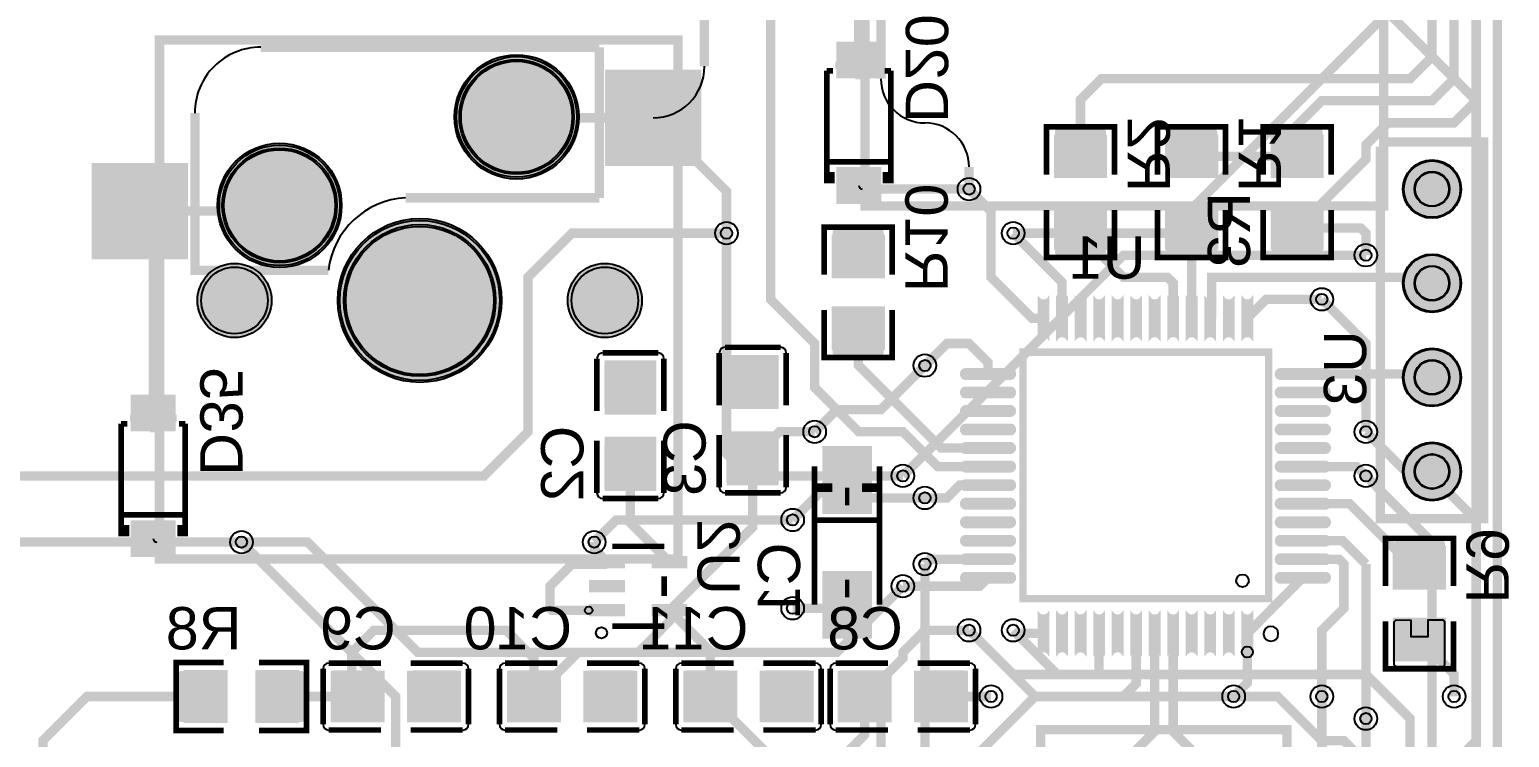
# Model space of a CAD drawing. Extents: x 535 to 3635, y 535 to 4340.
# Drawn here: x 2025 to 3598, y 1972 to 2724 of the extents above; entities that cross this region are included whole.
import ezdxf

# ---------------------------------------------------------------- set-up
doc = ezdxf.new("R2010")
doc.units = 9
for name, color, linetype, true_color in [('BoardOutLine', 7, 'Continuous', 0xff00ff), ('BottomLayer', 7, 'Continuous', 0x0000ff), ('BottomPasteMaskLayer', 7, 'Continuous', 0x800000), ('BottomSilkLayer', 7, 'Continuous', 0x66cc33), ('BottomSolderMaskLayer', 7, 'Continuous', 0xaa00ff), ('Document', 7, 'Continuous', 0xffffff), ('Hole', 7, 'Continuous', 0x222222), ('Multi-Layer', 7, 'Continuous', 0xc0c0c0), ('TopLayer', 7, 'Continuous', 0xff0000), ('TopSolderMaskLayer', 7, 'Continuous', 0x800080)]:
    doc.layers.add(name, color=color, linetype=linetype, true_color=true_color)
doc.styles.get("Standard").update_dxf_attribs({"font": 'arial.ttf'})

msp = doc.modelspace()

# ---------------------------------------------------------------- hatches: boundary and pattern name
at = {"layer": 'BottomLayer'}
for points in [[(2929, 2673), (2929, 2710.4), (2883.7, 2710.4), (2883.7, 2673)], [(2736.8, 2581.2), (2638.4, 2581.2), (2638.4, 2679.6), (2736.8, 2679.6)], [(3114.9, 2567.1), (3169.1, 2567.1), (3169.1, 2611.7), (3114.9, 2611.7)], [(3233, 2567.1), (3287.2, 2567.1), (3287.2, 2611.7), (3233, 2611.7)], [(3399.4, 2567.1), (3345.2, 2567.1), (3345.2, 2611.7), (3399.4, 2611.7)], [(2191.4, 2482.1), (2093, 2482.1), (2093, 2580.5), (2191.4, 2580.5)], [(2929, 2539.7), (2929, 2577.1), (2883.7, 2577.1), (2883.7, 2539.7)], [(3114.9, 2535.6), (3169.1, 2535.6), (3169.1, 2491.1), (3114.9, 2491.1)], [(3233, 2535.6), (3287.2, 2535.6), (3287.2, 2491.1), (3233, 2491.1)], [(3399.4, 2535.6), (3345.2, 2535.6), (3345.2, 2491.1), (3399.4, 2491.1)], [(2878.6, 2460.8), (2932.9, 2460.8), (2932.9, 2505.4), (2878.6, 2505.4)], [(3108.1, 2441.6, -0.785398), (3097.4, 2441.6), (3097.4, 2393.2, -0.785398), (3108.1, 2393.2)], [(3127.7, 2441.6, -0.785398), (3117.1, 2441.6), (3117.1, 2393.2, -0.785398), (3127.7, 2393.2)], [(3147.4, 2441.6, -0.785398), (3136.8, 2441.6), (3136.8, 2393.2, -0.785398), (3147.4, 2393.2)], [(3167.1, 2441.6, -0.785398), (3156.5, 2441.6), (3156.5, 2393.2, -0.785398), (3167.1, 2393.2)], [(3186.8, 2441.6, -0.785398), (3176.2, 2441.6), (3176.2, 2393.2, -0.785398), (3186.8, 2393.2)], [(3206.5, 2441.6, -0.785398), (3195.9, 2441.6), (3195.9, 2393.2, -0.785398), (3206.5, 2393.2)], [(3226.2, 2441.6, -0.785398), (3215.5, 2441.6), (3215.5, 2393.2, -0.785398), (3226.2, 2393.2)], [(3245.9, 2441.6, -0.785398), (3235.2, 2441.6), (3235.2, 2393.2, -0.785398), (3245.9, 2393.2)], [(3265.5, 2441.6, -0.785398), (3254.9, 2441.6), (3254.9, 2393.2, -0.785398), (3265.5, 2393.2)], [(3285.2, 2441.6, -0.785398), (3274.6, 2441.6), (3274.6, 2393.2, -0.785398), (3285.2, 2393.2)], [(3304.9, 2441.6, -0.785398), (3294.3, 2441.6), (3294.3, 2393.2, -0.785398), (3304.9, 2393.2)], [(3324.6, 2441.6, -0.785398), (3314, 2441.6), (3314, 2393.2, -0.785398), (3324.6, 2393.2)], [(2878.6, 2429.3), (2932.9, 2429.3), (2932.9, 2384.7), (2878.6, 2384.7)], [(2820.1, 2322), (2767, 2322), (2767, 2377.6), (2820.1, 2377.6)], [(2690.2, 2316.1), (2637, 2316.1), (2637, 2371.6), (2690.2, 2371.6)], [(3019.5, 2353, -0.785398), (3019.5, 2363.6), (3067.9, 2363.6, -0.785398), (3067.9, 2353)], [(3354.1, 2353, -0.785398), (3354.1, 2363.6), (3402.5, 2363.6, -0.785398), (3402.5, 2353)], [(3019.5, 2333.3, -0.785398), (3019.5, 2343.9), (3067.9, 2343.9, -0.785398), (3067.9, 2333.3)], [(3354.1, 2333.3, -0.785398), (3354.1, 2343.9), (3402.5, 2343.9, -0.785398), (3402.5, 2333.3)], [(2178.9, 2298), (2178.9, 2335.4), (2133.7, 2335.4), (2133.7, 2298)], [(3019.5, 2313.6, -0.785398), (3019.5, 2324.3), (3067.9, 2324.3, -0.785398), (3067.9, 2313.6)], [(3354.1, 2313.6, -0.785398), (3354.1, 2324.3), (3402.5, 2324.3, -0.785398), (3402.5, 2313.6)], [(3019.5, 2293.9, -0.785398), (3019.5, 2304.6), (3067.9, 2304.6, -0.785398), (3067.9, 2293.9)], [(3354.1, 2293.9, -0.785398), (3354.1, 2304.6), (3402.5, 2304.6, -0.785398), (3402.5, 2293.9)], [(2690.2, 2290.5), (2637, 2290.5), (2637, 2235), (2690.2, 2235)], [(2820.1, 2296.5), (2767, 2296.5), (2767, 2240.9), (2820.1, 2240.9)], [(3019.5, 2274.3, -0.785398), (3019.5, 2284.9), (3067.9, 2284.9, -0.785398), (3067.9, 2274.3)], [(3354.1, 2274.3, -0.785398), (3354.1, 2284.9), (3402.5, 2284.9, -0.785398), (3402.5, 2274.3)], [(2868.4, 2211.1), (2919.5, 2211.1), (2919.5, 2280.3), (2868.4, 2280.3)], [(3019.5, 2254.6, -0.785398), (3019.5, 2265.2), (3067.9, 2265.2, -0.785398), (3067.9, 2254.6)], [(3354.1, 2254.6, -0.785398), (3354.1, 2265.2), (3402.5, 2265.2, -0.785398), (3402.5, 2254.6)], [(3019.5, 2234.9, -0.785398), (3019.5, 2245.5), (3067.9, 2245.5, -0.785398), (3067.9, 2234.9)], [(3354.1, 2234.9, -0.785398), (3354.1, 2245.5), (3402.5, 2245.5, -0.785398), (3402.5, 2234.9)], [(3019.5, 2215.2, -0.785398), (3019.5, 2225.8), (3067.9, 2225.8, -0.785398), (3067.9, 2215.2)], [(3354.1, 2215.2, -0.785398), (3354.1, 2225.8), (3402.5, 2225.8, -0.785398), (3402.5, 2215.2)], [(3019.5, 2195.5, -0.785398), (3019.5, 2206.2), (3067.9, 2206.2, -0.785398), (3067.9, 2195.5)], [(3354.1, 2195.5, -0.785398), (3354.1, 2206.2), (3402.5, 2206.2, -0.785398), (3402.5, 2195.5)], [(2178.9, 2164.7), (2178.9, 2202.1), (2133.7, 2202.1), (2133.7, 2164.7)], [(3019.5, 2175.8, -0.785398), (3019.5, 2186.5), (3067.9, 2186.5, -0.785398), (3067.9, 2175.8)], [(3354.1, 2175.8, -0.785398), (3354.1, 2186.5), (3402.5, 2186.5, -0.785398), (3402.5, 2175.8)], [(3475.2, 2130.1), (3529.4, 2130.1), (3529.4, 2174.7), (3475.2, 2174.7)], [(2655.2, 2152.3), (2655.2, 2164.7), (2622.3, 2164.7), (2622.3, 2152.3)], [(2721.5, 2152.3), (2721.5, 2164.7), (2688.7, 2164.7), (2688.7, 2152.3)], [(3019.5, 2156.2, -0.785398), (3019.5, 2166.8), (3067.9, 2166.8, -0.785398), (3067.9, 2156.2)], [(3354.1, 2156.2, -0.785398), (3354.1, 2166.8), (3402.5, 2166.8, -0.785398), (3402.5, 2156.2)], [(2868.4, 2147.5), (2919.5, 2147.5), (2919.5, 2078.3), (2868.4, 2078.3)], [(3019.5, 2136.5, -0.785398), (3019.5, 2147.1), (3067.9, 2147.1, -0.785398), (3067.9, 2136.5)], [(3354.1, 2136.5, -0.785398), (3354.1, 2147.1), (3402.5, 2147.1, -0.785398), (3402.5, 2136.5)], [(2655.2, 2126.7), (2655.2, 2139.1), (2622.3, 2139.1), (2622.3, 2126.7)], [(2655.2, 2101.1), (2655.2, 2113.5), (2622.3, 2113.5), (2622.3, 2101.1)], [(2721.5, 2101.1), (2721.5, 2113.5), (2688.7, 2113.5), (2688.7, 2101.1)], [(3108.1, 2106.9, -0.785398), (3097.4, 2106.9), (3097.4, 2058.5, -0.785398), (3108.1, 2058.5)], [(3127.7, 2106.9, -0.785398), (3117.1, 2106.9), (3117.1, 2058.5, -0.785398), (3127.7, 2058.5)], [(3147.4, 2106.9, -0.785398), (3136.8, 2106.9), (3136.8, 2058.5, -0.785398), (3147.4, 2058.5)], [(3167.1, 2106.9, -0.785398), (3156.5, 2106.9), (3156.5, 2058.5, -0.785398), (3167.1, 2058.5)], [(3186.8, 2106.9, -0.785398), (3176.2, 2106.9), (3176.2, 2058.5, -0.785398), (3186.8, 2058.5)], [(3206.5, 2106.9, -0.785398), (3195.9, 2106.9), (3195.9, 2058.5, -0.785398), (3206.5, 2058.5)], [(3226.2, 2106.9, -0.785398), (3215.5, 2106.9), (3215.5, 2058.5, -0.785398), (3226.2, 2058.5)], [(3245.9, 2106.9, -0.785398), (3235.2, 2106.9), (3235.2, 2058.5, -0.785398), (3245.9, 2058.5)], [(3265.5, 2106.9, -0.785398), (3254.9, 2106.9), (3254.9, 2058.5, -0.785398), (3265.5, 2058.5)], [(3285.2, 2106.9, -0.785398), (3274.6, 2106.9), (3274.6, 2058.5, -0.785398), (3285.2, 2058.5)], [(3304.9, 2106.9, -0.785398), (3294.3, 2106.9), (3294.3, 2058.5, -0.785398), (3304.9, 2058.5)], [(3324.6, 2106.9, -0.785398), (3314, 2106.9), (3314, 2058.5, -0.785398), (3324.6, 2058.5)], [(3475.2, 2098.6), (3529.4, 2098.6), (3529.4, 2054), (3475.2, 2054)], [(2234.3, 1988.6), (2234.3, 2042.8), (2189.7, 2042.8), (2189.7, 1988.6)], [(2265.8, 1988.6), (2265.8, 2042.8), (2310.4, 2042.8), (2310.4, 1988.6)], [(2401.3, 1989.1), (2401.3, 2042.2), (2345.8, 2042.2), (2345.8, 1989.1)], [(2426.9, 1989.1), (2426.9, 2042.2), (2482.4, 2042.2), (2482.4, 1989.1)], [(2588.8, 1989.1), (2588.8, 2042.2), (2533.3, 2042.2), (2533.3, 1989.1)], [(2614.4, 1989.1), (2614.4, 2042.2), (2669.9, 2042.2), (2669.9, 1989.1)], [(2776.3, 1989.1), (2776.3, 2042.2), (2720.8, 2042.2), (2720.8, 1989.1)], [(2801.9, 1989.1), (2801.9, 2042.2), (2857.4, 2042.2), (2857.4, 1989.1)], [(2940.4, 1989.1), (2940.4, 2042.2), (2884.9, 2042.2), (2884.9, 1989.1)], [(2966, 1989.1), (2966, 2042.2), (3021.5, 2042.2), (3021.5, 1989.1)]]:
    msp.add_hatch(color=256, dxfattribs=at).paths.add_polyline_path(points)
at = {"layer": 'BottomPasteMaskLayer'}
for points in [[(2929, 2673), (2929, 2710.4), (2883.7, 2710.4), (2883.7, 2673)], [(2736.8, 2581.2), (2638.4, 2581.2), (2638.4, 2679.6), (2736.8, 2679.6)], [(3116.8, 2569.1), (3133.3, 2569.1), (3133.3, 2586.6), (3151, 2586.6), (3151, 2569.3), (3167.2, 2569.1), (3169.2, 2571.1), (3169.2, 2616.4), (3167.2, 2618.3), (3116.8, 2618.3), (3114.8, 2616.4), (3114.8, 2571.1)], [(3234.9, 2569.1), (3251.4, 2569.1), (3251.4, 2586.6), (3269.2, 2586.6), (3269.2, 2569.3), (3285.3, 2569.1), (3287.3, 2571.1), (3287.3, 2616.4), (3285.3, 2618.3), (3234.9, 2618.3), (3232.9, 2616.4), (3232.9, 2571.1)], [(3397.5, 2618.3), (3347.1, 2618.3), (3345.2, 2616.4), (3345.2, 2571.1), (3347.1, 2569.1), (3363.3, 2568.9), (3363.3, 2586.6), (3381, 2586.6), (3381, 2569.3), (3397.5, 2569.1), (3399.5, 2571.1), (3399.5, 2616.4)], [(2191.4, 2482.1), (2093, 2482.1), (2093, 2580.5), (2191.4, 2580.5)], [(2929, 2539.7), (2929, 2577.1), (2883.7, 2577.1), (2883.7, 2539.7)], [(3116.8, 2484.5), (3167.2, 2484.5), (3169.2, 2486.4), (3169.2, 2531.7), (3167.2, 2533.7), (3151, 2533.9), (3151, 2516.2), (3133.3, 2516.2), (3133.3, 2533.5), (3116.8, 2533.7), (3114.8, 2531.7), (3114.8, 2486.4)], [(3234.9, 2484.5), (3285.3, 2484.5), (3287.3, 2486.4), (3287.3, 2531.7), (3285.3, 2533.7), (3269.2, 2533.9), (3269.2, 2516.2), (3251.4, 2516.2), (3251.4, 2533.5), (3234.9, 2533.7), (3232.9, 2531.7), (3232.9, 2486.4)], [(3397.5, 2533.7), (3381, 2533.7), (3381, 2516.2), (3363.3, 2516.2), (3363.3, 2533.5), (3347.1, 2533.7), (3345.2, 2531.7), (3345.2, 2486.4), (3347.1, 2484.5), (3397.5, 2484.5), (3399.5, 2486.4), (3399.5, 2531.7)], [(2880.6, 2462.8), (2897.1, 2462.8), (2897.1, 2480.3), (2914.8, 2480.3), (2914.8, 2463), (2930.9, 2462.8), (2932.9, 2464.8), (2932.9, 2510), (2930.9, 2512), (2880.6, 2512), (2878.6, 2510), (2878.6, 2464.8)], [(3108.1, 2441.6, -0.785398), (3097.4, 2441.6), (3097.4, 2393.2, -0.785398), (3108.1, 2393.2)], [(3127.7, 2441.6, -0.785398), (3117.1, 2441.6), (3117.1, 2393.2, -0.785398), (3127.7, 2393.2)], [(3147.4, 2441.6, -0.785398), (3136.8, 2441.6), (3136.8, 2393.2, -0.785398), (3147.4, 2393.2)], [(3167.1, 2441.6, -0.785398), (3156.5, 2441.6), (3156.5, 2393.2, -0.785398), (3167.1, 2393.2)], [(3186.8, 2441.6, -0.785398), (3176.2, 2441.6), (3176.2, 2393.2, -0.785398), (3186.8, 2393.2)], [(3206.5, 2441.6, -0.785398), (3195.9, 2441.6), (3195.9, 2393.2, -0.785398), (3206.5, 2393.2)], [(3226.2, 2441.6, -0.785398), (3215.5, 2441.6), (3215.5, 2393.2, -0.785398), (3226.2, 2393.2)], [(3245.9, 2441.6, -0.785398), (3235.2, 2441.6), (3235.2, 2393.2, -0.785398), (3245.9, 2393.2)], [(3265.5, 2441.6, -0.785398), (3254.9, 2441.6), (3254.9, 2393.2, -0.785398), (3265.5, 2393.2)], [(3285.2, 2441.6, -0.785398), (3274.6, 2441.6), (3274.6, 2393.2, -0.785398), (3285.2, 2393.2)], [(3304.9, 2441.6, -0.785398), (3294.3, 2441.6), (3294.3, 2393.2, -0.785398), (3304.9, 2393.2)], [(3324.6, 2441.6, -0.785398), (3314, 2441.6), (3314, 2393.2, -0.785398), (3324.6, 2393.2)], [(2880.6, 2378.2), (2930.9, 2378.2), (2932.9, 2380.1), (2932.9, 2425.4), (2930.9, 2427.4), (2914.8, 2427.6), (2914.8, 2409.8), (2897.1, 2409.8), (2897.1, 2427.2), (2880.6, 2427.4), (2878.6, 2425.4), (2878.6, 2380.1)], [(2688, 2369.3), (2637.6, 2369.3), (2635.7, 2367.3), (2635.7, 2322), (2637.6, 2320.1), (2653.8, 2319.9), (2653.8, 2337.6), (2671.5, 2337.6), (2671.5, 2320.3), (2688, 2320.1), (2690, 2322), (2690, 2367.3)], [(2817.9, 2375.2), (2767.6, 2375.2), (2765.6, 2373.2), (2765.6, 2327.9), (2767.6, 2326), (2783.7, 2325.8), (2783.7, 2343.5), (2801.4, 2343.5), (2801.4, 2326.2), (2817.9, 2326), (2819.9, 2327.9), (2819.9, 2373.2)], [(3019.5, 2353, -0.785398), (3019.5, 2363.6), (3067.9, 2363.6, -0.785398), (3067.9, 2353)], [(3354.1, 2353, -0.785398), (3354.1, 2363.6), (3402.5, 2363.6, -0.785398), (3402.5, 2353)], [(3019.5, 2333.3, -0.785398), (3019.5, 2343.9), (3067.9, 2343.9, -0.785398), (3067.9, 2333.3)], [(3354.1, 2333.3, -0.785398), (3354.1, 2343.9), (3402.5, 2343.9, -0.785398), (3402.5, 2333.3)], [(2178.9, 2298), (2178.9, 2335.4), (2133.7, 2335.4), (2133.7, 2298)], [(3019.5, 2313.6, -0.785398), (3019.5, 2324.3), (3067.9, 2324.3, -0.785398), (3067.9, 2313.6)], [(3354.1, 2313.6, -0.785398), (3354.1, 2324.3), (3402.5, 2324.3, -0.785398), (3402.5, 2313.6)], [(3019.5, 2293.9, -0.785398), (3019.5, 2304.6), (3067.9, 2304.6, -0.785398), (3067.9, 2293.9)], [(3354.1, 2293.9, -0.785398), (3354.1, 2304.6), (3402.5, 2304.6, -0.785398), (3402.5, 2293.9)], [(2688, 2284.6), (2671.5, 2284.6), (2671.5, 2267.1), (2653.8, 2267.1), (2653.8, 2284.4), (2637.6, 2284.6), (2635.7, 2282.7), (2635.7, 2237.4), (2637.6, 2235.4), (2688, 2235.4), (2690, 2237.4), (2690, 2282.7)], [(2817.9, 2290.5), (2801.4, 2290.5), (2801.4, 2273), (2783.7, 2273), (2783.7, 2290.3), (2767.6, 2290.5), (2765.6, 2288.6), (2765.6, 2243.3), (2767.6, 2241.3), (2817.9, 2241.3), (2819.9, 2243.3), (2819.9, 2288.6)], [(3019.5, 2274.3, -0.785398), (3019.5, 2284.9), (3067.9, 2284.9, -0.785398), (3067.9, 2274.3)], [(3354.1, 2274.3, -0.785398), (3354.1, 2284.9), (3402.5, 2284.9, -0.785398), (3402.5, 2274.3)], [(2868.4, 2211.1), (2919.5, 2211.1), (2919.5, 2280.3), (2868.4, 2280.3)], [(3019.5, 2254.6, -0.785398), (3019.5, 2265.2), (3067.9, 2265.2, -0.785398), (3067.9, 2254.6)], [(3354.1, 2254.6, -0.785398), (3354.1, 2265.2), (3402.5, 2265.2, -0.785398), (3402.5, 2254.6)], [(3019.5, 2234.9, -0.785398), (3019.5, 2245.5), (3067.9, 2245.5, -0.785398), (3067.9, 2234.9)], [(3354.1, 2234.9, -0.785398), (3354.1, 2245.5), (3402.5, 2245.5, -0.785398), (3402.5, 2234.9)], [(3019.5, 2215.2, -0.785398), (3019.5, 2225.8), (3067.9, 2225.8, -0.785398), (3067.9, 2215.2)], [(3354.1, 2215.2, -0.785398), (3354.1, 2225.8), (3402.5, 2225.8, -0.785398), (3402.5, 2215.2)], [(3019.5, 2195.5, -0.785398), (3019.5, 2206.2), (3067.9, 2206.2, -0.785398), (3067.9, 2195.5)], [(3354.1, 2195.5, -0.785398), (3354.1, 2206.2), (3402.5, 2206.2, -0.785398), (3402.5, 2195.5)], [(2178.9, 2164.7), (2178.9, 2202.1), (2133.7, 2202.1), (2133.7, 2164.7)], [(3019.5, 2175.8, -0.785398), (3019.5, 2186.5), (3067.9, 2186.5, -0.785398), (3067.9, 2175.8)], [(3354.1, 2175.8, -0.785398), (3354.1, 2186.5), (3402.5, 2186.5, -0.785398), (3402.5, 2175.8)], [(3477.1, 2132.1), (3493.6, 2132.1), (3493.6, 2149.6), (3511.3, 2149.6), (3511.3, 2132.3), (3527.5, 2132.1), (3529.4, 2134), (3529.4, 2179.3), (3527.5, 2181.3), (3477.1, 2181.3), (3475.1, 2179.3), (3475.1, 2134)], [(2655.2, 2152.3), (2655.2, 2164.7), (2622.3, 2164.7), (2622.3, 2152.3)], [(2721.5, 2152.3), (2721.5, 2164.7), (2688.7, 2164.7), (2688.7, 2152.3)], [(3019.5, 2156.2, -0.785398), (3019.5, 2166.8), (3067.9, 2166.8, -0.785398), (3067.9, 2156.2)], [(3354.1, 2156.2, -0.785398), (3354.1, 2166.8), (3402.5, 2166.8, -0.785398), (3402.5, 2156.2)], [(2868.4, 2147.5), (2919.5, 2147.5), (2919.5, 2078.3), (2868.4, 2078.3)], [(3019.5, 2136.5, -0.785398), (3019.5, 2147.1), (3067.9, 2147.1, -0.785398), (3067.9, 2136.5)], [(3354.1, 2136.5, -0.785398), (3354.1, 2147.1), (3402.5, 2147.1, -0.785398), (3402.5, 2136.5)], [(2655.2, 2126.7), (2655.2, 2139.1), (2622.3, 2139.1), (2622.3, 2126.7)], [(2655.2, 2101.1), (2655.2, 2113.5), (2622.3, 2113.5), (2622.3, 2101.1)], [(2721.5, 2101.1), (2721.5, 2113.5), (2688.7, 2113.5), (2688.7, 2101.1)], [(3108.1, 2106.9, -0.785398), (3097.4, 2106.9), (3097.4, 2058.5, -0.785398), (3108.1, 2058.5)], [(3127.7, 2106.9, -0.785398), (3117.1, 2106.9), (3117.1, 2058.5, -0.785398), (3127.7, 2058.5)], [(3147.4, 2106.9, -0.785398), (3136.8, 2106.9), (3136.8, 2058.5, -0.785398), (3147.4, 2058.5)], [(3167.1, 2106.9, -0.785398), (3156.5, 2106.9), (3156.5, 2058.5, -0.785398), (3167.1, 2058.5)], [(3186.8, 2106.9, -0.785398), (3176.2, 2106.9), (3176.2, 2058.5, -0.785398), (3186.8, 2058.5)], [(3206.5, 2106.9, -0.785398), (3195.9, 2106.9), (3195.9, 2058.5, -0.785398), (3206.5, 2058.5)], [(3226.2, 2106.9, -0.785398), (3215.5, 2106.9), (3215.5, 2058.5, -0.785398), (3226.2, 2058.5)], [(3245.9, 2106.9, -0.785398), (3235.2, 2106.9), (3235.2, 2058.5, -0.785398), (3245.9, 2058.5)], [(3265.5, 2106.9, -0.785398), (3254.9, 2106.9), (3254.9, 2058.5, -0.785398), (3265.5, 2058.5)], [(3285.2, 2106.9, -0.785398), (3274.6, 2106.9), (3274.6, 2058.5, -0.785398), (3285.2, 2058.5)], [(3304.9, 2106.9, -0.785398), (3294.3, 2106.9), (3294.3, 2058.5, -0.785398), (3304.9, 2058.5)], [(3324.6, 2106.9, -0.785398), (3314, 2106.9), (3314, 2058.5, -0.785398), (3324.6, 2058.5)], [(2232.3, 1990.5), (2232.3, 2007), (2214.8, 2007), (2214.8, 2024.7), (2232.1, 2024.7), (2232.3, 2040.9), (2230.4, 2042.8), (2185.1, 2042.8), (2183.1, 2040.9), (2183.1, 1990.5), (2185.1, 1988.5), (2230.4, 1988.5)], [(2317, 1990.5), (2317, 2040.9), (2315, 2042.8), (2269.7, 2042.8), (2267.8, 2040.9), (2267.6, 2024.7), (2285.3, 2024.7), (2285.3, 2007), (2268, 2007), (2267.8, 1990.5), (2269.7, 1988.5), (2315, 1988.5)], [(2395.4, 1991.3), (2395.4, 2007.8), (2377.9, 2007.8), (2377.9, 2025.5), (2395.2, 2025.5), (2395.4, 2041.7), (2393.4, 2043.6), (2348.2, 2043.6), (2346.2, 2041.7), (2346.2, 1991.3), (2348.2, 1989.3), (2393.4, 1989.3)], [(2480.1, 1991.3), (2480.1, 2041.7), (2478.1, 2043.6), (2432.8, 2043.6), (2430.8, 2041.7), (2430.6, 2025.5), (2448.4, 2025.5), (2448.4, 2007.8), (2431, 2007.8), (2430.8, 1991.3), (2432.8, 1989.3), (2478.1, 1989.3)], [(2582.9, 1991.3), (2582.9, 2007.8), (2565.4, 2007.8), (2565.4, 2025.5), (2582.7, 2025.5), (2582.9, 2041.7), (2580.9, 2043.6), (2535.7, 2043.6), (2533.7, 2041.7), (2533.7, 1991.3), (2535.7, 1989.3), (2580.9, 1989.3)], [(2667.6, 1991.3), (2667.6, 2041.7), (2665.6, 2043.6), (2620.3, 2043.6), (2618.4, 2041.7), (2618.2, 2025.5), (2635.9, 2025.5), (2635.9, 2007.8), (2618.5, 2007.8), (2618.4, 1991.3), (2620.3, 1989.3), (2665.6, 1989.3)], [(2770.4, 1991.3), (2770.4, 2007.8), (2752.9, 2007.8), (2752.9, 2025.5), (2770.2, 2025.5), (2770.4, 2041.7), (2768.5, 2043.6), (2723.2, 2043.6), (2721.2, 2041.7), (2721.2, 1991.3), (2723.2, 1989.3), (2768.5, 1989.3)], [(2855.1, 1991.3), (2855.1, 2041.7), (2853.1, 2043.6), (2807.8, 2043.6), (2805.9, 2041.7), (2805.7, 2025.5), (2823.4, 2025.5), (2823.4, 2007.8), (2806.1, 2007.8), (2805.9, 1991.3), (2807.8, 1989.3), (2853.1, 1989.3)], [(2934.5, 1991.3), (2934.5, 2007.8), (2917, 2007.8), (2917, 2025.5), (2934.3, 2025.5), (2934.5, 2041.7), (2932.5, 2043.6), (2887.2, 2043.6), (2885.3, 2041.7), (2885.3, 1991.3), (2887.2, 1989.3), (2932.5, 1989.3)], [(3019.1, 1991.3), (3019.1, 2041.7), (3017.2, 2043.6), (2971.9, 2043.6), (2969.9, 2041.7), (2969.7, 2025.5), (2987.4, 2025.5), (2987.4, 2007.8), (2970.1, 2007.8), (2969.9, 1991.3), (2971.9, 1989.3), (3017.2, 1989.3)]]:
    msp.add_hatch(color=256, dxfattribs=at).paths.add_polyline_path(points)
at = {"layer": 'BottomSilkLayer'}
for points in [[(2869.2, 2572.7), (2880.8, 2572.7), (2880.8, 2560.7), (2869.2, 2560.7)], [(2943.4, 2572.7), (2931.8, 2572.7), (2931.8, 2560.7), (2943.4, 2560.7)], [(2856.4, 2242.3), (2862.4, 2242.3), (2862.4, 2260.3), (2856.4, 2260.3)], [(2931.4, 2242.3), (2925.5, 2242.3), (2925.5, 2260.3), (2931.4, 2260.3)], [(2119.2, 2197.7), (2130.8, 2197.7), (2130.8, 2185.7), (2119.2, 2185.7)], [(2193.4, 2197.7), (2181.8, 2197.7), (2181.8, 2185.7), (2193.4, 2185.7)]]:
    msp.add_hatch(color=256, dxfattribs=at).paths.add_polyline_path(points)
at = {"layer": 'BottomSolderMaskLayer'}
for points in [[(2930.2, 2672.2), (2930.2, 2711.2), (2882.5, 2711.2), (2882.5, 2672.2)], [(2476.6, 2631.4, 1), (2608.6, 2631.4, 1)], [(2738.8, 2579.2), (2636.4, 2579.2), (2636.4, 2681.6), (2738.8, 2681.6)], [(3113.7, 2566.3), (3170.3, 2566.3), (3170.3, 2612.6), (3113.7, 2612.6)], [(3231.8, 2566.3), (3288.4, 2566.3), (3288.4, 2612.6), (3231.8, 2612.6)], [(3400.6, 2566.3), (3344, 2566.3), (3344, 2612.6), (3400.6, 2612.6)], [(2224.6, 2537.4, 1), (2356.6, 2537.4, 1)], [(2193.4, 2480.1), (2091, 2480.1), (2091, 2582.5), (2193.4, 2582.5)], [(3484.7, 2554.7, 1), (3546.7, 2554.7, 1)], [(2930.2, 2538.9), (2930.2, 2578), (2882.5, 2578), (2882.5, 2538.9)], [(3113.7, 2536.5), (3170.3, 2536.5), (3170.3, 2490.2), (3113.7, 2490.2)], [(3231.8, 2536.5), (3288.4, 2536.5), (3288.4, 2490.2), (3231.8, 2490.2)], [(3400.6, 2536.5), (3344, 2536.5), (3344, 2490.2), (3400.6, 2490.2)], [(2352.6, 2436.4, 1), (2526.6, 2436.4, 1)], [(2877.4, 2460), (2934.1, 2460), (2934.1, 2506.2), (2877.4, 2506.2)], [(3484.7, 2454.7, 1), (3546.7, 2454.7, 1)], [(2203.4, 2436.4, 1), (2282.1, 2436.4, 1)], [(2597, 2436.4, 1), (2675.8, 2436.4, 1)], [(3109, 2442.4, -0.785398), (3096.4, 2442.4), (3096.4, 2392.4, -0.785398), (3109, 2392.4)], [(3128.7, 2442.4, -0.785398), (3116.1, 2442.4), (3116.1, 2392.4, -0.785398), (3128.7, 2392.4)], [(3148.4, 2442.4, -0.785398), (3135.8, 2442.4), (3135.8, 2392.4, -0.785398), (3148.4, 2392.4)], [(3168.1, 2442.4, -0.785398), (3155.5, 2442.4), (3155.5, 2392.4, -0.785398), (3168.1, 2392.4)], [(3187.8, 2442.4, -0.785398), (3175.2, 2442.4), (3175.2, 2392.4, -0.785398), (3187.8, 2392.4)], [(3207.5, 2442.4, -0.785398), (3194.9, 2442.4), (3194.9, 2392.4, -0.785398), (3207.5, 2392.4)], [(3227.1, 2442.4, -0.785398), (3214.6, 2442.4), (3214.6, 2392.4, -0.785398), (3227.1, 2392.4)], [(3246.8, 2442.4, -0.785398), (3234.2, 2442.4), (3234.2, 2392.4, -0.785398), (3246.8, 2392.4)], [(3266.5, 2442.4, -0.785398), (3253.9, 2442.4), (3253.9, 2392.4, -0.785398), (3266.5, 2392.4)], [(3286.2, 2442.4, -0.785398), (3273.6, 2442.4), (3273.6, 2392.4, -0.785398), (3286.2, 2392.4)], [(3305.9, 2442.4, -0.785398), (3293.3, 2442.4), (3293.3, 2392.4, -0.785398), (3305.9, 2392.4)], [(3325.6, 2442.4, -0.785398), (3313, 2442.4), (3313, 2392.4, -0.785398), (3325.6, 2392.4)], [(2877.4, 2430.2), (2934.1, 2430.2), (2934.1, 2383.9), (2877.4, 2383.9)], [(2821.1, 2321), (2766, 2321), (2766, 2378.6), (2821.1, 2378.6)], [(3484.7, 2354.7, 1), (3546.7, 2354.7, 1)], [(2691.1, 2315.1), (2636.1, 2315.1), (2636.1, 2372.7), (2691.1, 2372.7)], [(3018.7, 2352, -0.785398), (3018.7, 2364.6), (3068.7, 2364.6, -0.785398), (3068.7, 2352)], [(3353.3, 2352, -0.785398), (3353.3, 2364.6), (3403.4, 2364.6, -0.785398), (3403.4, 2352)], [(3018.7, 2332.3, -0.785398), (3018.7, 2344.9), (3068.7, 2344.9, -0.785398), (3068.7, 2332.3)], [(3353.3, 2332.3, -0.785398), (3353.3, 2344.9), (3403.4, 2344.9, -0.785398), (3403.4, 2332.3)], [(2180.1, 2297.2), (2180.1, 2336.2), (2132.4, 2336.2), (2132.4, 2297.2)], [(3018.7, 2312.7, -0.785398), (3018.7, 2325.2), (3068.7, 2325.2, -0.785398), (3068.7, 2312.7)], [(3353.3, 2312.7, -0.785398), (3353.3, 2325.2), (3403.4, 2325.2, -0.785398), (3403.4, 2312.7)], [(2821.1, 2297.5), (2766, 2297.5), (2766, 2239.9), (2821.1, 2239.9)], [(3018.7, 2293, -0.785398), (3018.7, 2305.6), (3068.7, 2305.6, -0.785398), (3068.7, 2293)], [(3353.3, 2293, -0.785398), (3353.3, 2305.6), (3403.4, 2305.6, -0.785398), (3403.4, 2293)], [(2691.1, 2291.6), (2636.1, 2291.6), (2636.1, 2234), (2691.1, 2234)], [(2867.7, 2209.7), (2920.2, 2209.7), (2920.2, 2281.7), (2867.7, 2281.7)], [(3018.7, 2273.3, -0.785398), (3018.7, 2285.9), (3068.7, 2285.9, -0.785398), (3068.7, 2273.3)], [(3353.3, 2273.3, -0.785398), (3353.3, 2285.9), (3403.4, 2285.9, -0.785398), (3403.4, 2273.3)], [(3484.7, 2254.7, 1), (3546.7, 2254.7, 1)], [(3018.7, 2253.6, -0.785398), (3018.7, 2266.2), (3068.7, 2266.2, -0.785398), (3068.7, 2253.6)], [(3353.3, 2253.6, -0.785398), (3353.3, 2266.2), (3403.4, 2266.2, -0.785398), (3403.4, 2253.6)], [(3018.7, 2233.9, -0.785398), (3018.7, 2246.5), (3068.7, 2246.5, -0.785398), (3068.7, 2233.9)], [(3353.3, 2233.9, -0.785398), (3353.3, 2246.5), (3403.4, 2246.5, -0.785398), (3403.4, 2233.9)], [(3018.7, 2214.2, -0.785398), (3018.7, 2226.8), (3068.7, 2226.8, -0.785398), (3068.7, 2214.2)], [(3353.3, 2214.2, -0.785398), (3353.3, 2226.8), (3403.4, 2226.8, -0.785398), (3403.4, 2214.2)], [(2180.1, 2163.9), (2180.1, 2202.9), (2132.4, 2202.9), (2132.4, 2163.9)], [(3018.7, 2194.5, -0.785398), (3018.7, 2207.1), (3068.7, 2207.1, -0.785398), (3068.7, 2194.5)], [(3353.3, 2194.5, -0.785398), (3353.3, 2207.1), (3403.4, 2207.1, -0.785398), (3403.4, 2194.5)], [(3018.7, 2174.9, -0.785398), (3018.7, 2187.4), (3068.7, 2187.4, -0.785398), (3068.7, 2174.9)], [(3353.3, 2174.9, -0.785398), (3353.3, 2187.4), (3403.4, 2187.4, -0.785398), (3403.4, 2174.9)], [(3473.9, 2129.3), (3530.6, 2129.3), (3530.6, 2175.5), (3473.9, 2175.5)], [(2657.8, 2151.9), (2657.8, 2165), (2619.7, 2165), (2619.7, 2151.9)], [(2724.2, 2151.9), (2724.2, 2165), (2686, 2165), (2686, 2151.9)], [(3018.7, 2155.2, -0.785398), (3018.7, 2167.8), (3068.7, 2167.8, -0.785398), (3068.7, 2155.2)], [(3353.3, 2155.2, -0.785398), (3353.3, 2167.8), (3403.4, 2167.8, -0.785398), (3403.4, 2155.2)], [(2657.8, 2126.3), (2657.8, 2139.4), (2619.7, 2139.4), (2619.7, 2126.3)], [(2867.7, 2148.9), (2920.2, 2148.9), (2920.2, 2077), (2867.7, 2077)], [(3018.7, 2135.5, -0.785398), (3018.7, 2148.1), (3068.7, 2148.1, -0.785398), (3068.7, 2135.5)], [(3353.3, 2135.5, -0.785398), (3353.3, 2148.1), (3403.4, 2148.1, -0.785398), (3403.4, 2135.5)], [(2657.8, 2100.7), (2657.8, 2113.8), (2619.7, 2113.8), (2619.7, 2100.7)], [(2724.2, 2100.7), (2724.2, 2113.8), (2686, 2113.8), (2686, 2100.7)], [(3109, 2107.7, -0.785398), (3096.4, 2107.7), (3096.4, 2057.7, -0.785398), (3109, 2057.7)], [(3128.7, 2107.7, -0.785398), (3116.1, 2107.7), (3116.1, 2057.7, -0.785398), (3128.7, 2057.7)], [(3148.4, 2107.7, -0.785398), (3135.8, 2107.7), (3135.8, 2057.7, -0.785398), (3148.4, 2057.7)], [(3168.1, 2107.7, -0.785398), (3155.5, 2107.7), (3155.5, 2057.7, -0.785398), (3168.1, 2057.7)], [(3187.8, 2107.7, -0.785398), (3175.2, 2107.7), (3175.2, 2057.7, -0.785398), (3187.8, 2057.7)], [(3207.5, 2107.7, -0.785398), (3194.9, 2107.7), (3194.9, 2057.7, -0.785398), (3207.5, 2057.7)], [(3227.1, 2107.7, -0.785398), (3214.6, 2107.7), (3214.6, 2057.7, -0.785398), (3227.1, 2057.7)], [(3246.8, 2107.7, -0.785398), (3234.2, 2107.7), (3234.2, 2057.7, -0.785398), (3246.8, 2057.7)], [(3266.5, 2107.7, -0.785398), (3253.9, 2107.7), (3253.9, 2057.7, -0.785398), (3266.5, 2057.7)], [(3286.2, 2107.7, -0.785398), (3273.6, 2107.7), (3273.6, 2057.7, -0.785398), (3286.2, 2057.7)], [(3305.9, 2107.7, -0.785398), (3293.3, 2107.7), (3293.3, 2057.7, -0.785398), (3305.9, 2057.7)], [(3325.6, 2107.7, -0.785398), (3313, 2107.7), (3313, 2057.7, -0.785398), (3325.6, 2057.7)], [(3473.9, 2099.4), (3530.6, 2099.4), (3530.6, 2053.2), (3473.9, 2053.2)], [(2235.3, 1987.6), (2235.3, 2043.8), (2188.7, 2043.8), (2188.7, 1987.6)], [(2264.8, 1987.6), (2264.8, 2043.8), (2311.4, 2043.8), (2311.4, 1987.6)], [(2402.3, 1988.1), (2402.3, 2043.2), (2344.8, 2043.2), (2344.8, 1988.1)], [(2425.9, 1988.1), (2425.9, 2043.2), (2483.4, 2043.2), (2483.4, 1988.1)], [(2589.8, 1988.1), (2589.8, 2043.2), (2532.3, 2043.2), (2532.3, 1988.1)], [(2613.4, 1988.1), (2613.4, 2043.2), (2670.9, 2043.2), (2670.9, 1988.1)], [(2777.3, 1988.1), (2777.3, 2043.2), (2719.8, 2043.2), (2719.8, 1988.1)], [(2800.9, 1988.1), (2800.9, 2043.2), (2858.4, 2043.2), (2858.4, 1988.1)], [(2941.4, 1988.1), (2941.4, 2043.2), (2883.9, 2043.2), (2883.9, 1988.1)], [(2965, 1988.1), (2965, 2043.2), (3022.5, 2043.2), (3022.5, 1988.1)]]:
    msp.add_hatch(color=256, dxfattribs=at).paths.add_polyline_path(points)
at = {"layer": 'Document'}
for points in [[(2931.3, 2690.1), (2881.5, 2690.1), (2881.5, 2682.6), (2931.3, 2682.6)], [(2910.2, 2701.3), (2902.7, 2701.3), (2902.7, 2671.4), (2910.2, 2671.4)], [(2910, 2545.1), (2902.6, 2545.1), (2902.6, 2575), (2910, 2575)], [(2181.3, 2315), (2131.5, 2315), (2131.5, 2307.6), (2181.3, 2307.6)], [(2160.1, 2326.2), (2152.7, 2326.2), (2152.7, 2296.4), (2160.1, 2296.4)], [(2862.4, 2242.3), (2878.2, 2242.3), (2878.2, 2232.9), (2862.4, 2232.9)], [(2891.6, 2237.6), (2896.3, 2237.6), (2896.3, 2218.7), (2891.6, 2218.7)], [(2925.4, 2242.3), (2909.7, 2242.3), (2909.7, 2232.9), (2925.4, 2232.9)], [(2878.2, 2230.5), (2909.7, 2230.5), (2909.7, 2225.8), (2878.2, 2225.8)], [(2160, 2170.1), (2152.6, 2170.1), (2152.6, 2200), (2160, 2200)], [(2891.6, 2121), (2896.3, 2121), (2896.3, 2139.9), (2891.6, 2139.9)]]:
    msp.add_hatch(color=256, dxfattribs=at).paths.add_polyline_path(points)
at = {"layer": 'Multi-Layer'}
for points in [[(2478.6, 2631.4, 1), (2606.6, 2631.4, 1)], [(2226.6, 2537.4, 1), (2354.6, 2537.4, 1)], [(3485.7, 2554.7, 1), (3545.7, 2554.7, 1)], [(2354.6, 2436.4, 1), (2524.6, 2436.4, 1)], [(2203.4, 2436.4, 1), (2282.1, 2436.4, 1)], [(2597, 2436.4, 1), (2675.8, 2436.4, 1)], [(3485.7, 2454.7, 1), (3545.7, 2454.7, 1)], [(3485.7, 2354.7, 1), (3545.7, 2354.7, 1)], [(3485.7, 2254.7, 1), (3545.7, 2254.7, 1)]]:
    msp.add_hatch(color=256, dxfattribs=at).paths.add_polyline_path(points)
at = {"layer": 'TopSolderMaskLayer'}
for points in [[(2476.6, 2631.4, 1), (2608.6, 2631.4, 1)], [(2224.6, 2537.4, 1), (2356.6, 2537.4, 1)], [(3484.7, 2554.7, 1), (3546.7, 2554.7, 1)], [(2352.6, 2436.4, 1), (2526.6, 2436.4, 1)], [(3484.7, 2454.7, 1), (3546.7, 2454.7, 1)], [(2203.4, 2436.4, 1), (2282.1, 2436.4, 1)], [(2597, 2436.4, 1), (2675.8, 2436.4, 1)], [(3484.7, 2354.7, 1), (3546.7, 2354.7, 1)], [(3484.7, 2254.7, 1), (3546.7, 2254.7, 1)]]:
    msp.add_hatch(color=256, dxfattribs=at).paths.add_polyline_path(points)

# ---------------------------------------------------------------- linework, layer by layer
at = {"layer": 'BoardOutLine', "const_width": 10}
msp.add_lwpolyline([(3585.2, 4335.2), (3585.2, 539.9), (539.9, 539.9)], dxfattribs=at)
at = {"layer": 'BottomLayer', "const_width": 10}
for points in [[(3023.5, 3679.8), (3046.9, 3656.3), (3046.9, 3562.6), (2812.6, 3328.2), (2812.6, 2437.5), (2859.4, 2390.7), (2859.4, 2343.8), (2906.3, 2296.9), (2953.2, 2296.9), (2990.2, 2259.9), (3043.7, 2259.9)], [(3325.2, 3433.3), (3034.9, 3433.3), (3023.5, 3421.9), (3023.5, 3234.4), (3046.9, 3211), (3468.8, 3211), (3515.7, 3164.1), (3515.7, 2695.4), (3492.3, 2671.9), (3164.1, 2671.9), (3142, 2649.8), (3142, 2589.4)], [(3325.2, 3413.7), (3062.1, 3413.7), (3046.9, 3398.5), (3046.9, 3257.9), (3070.4, 3234.4), (3495.1, 3234.4), (3539.1, 3190.5), (3539.1, 2671.9), (3515.7, 2648.5), (3398.5, 2648.5), (3372.3, 2622.3), (3372.3, 2589.4)], [(3372.3, 2513.3), (3445.4, 2586.4), (3445.4, 2601.6), (3468.8, 2625.1), (3539.1, 2625.1), (3562.6, 2648.5), (3562.6, 3093.8)], [(2892.2, 2906.3), (2906.3, 2892.2), (2906.3, 2691.7)], [(2742.2, 2742.2), (2742.2, 2685.1)], [(2542.6, 2630.4), (2687.6, 2630.4)], [(2687.6, 2630.4), (2765.7, 2552.3), (2765.7, 2507.9)], [(3260.1, 2589.4), (3372.3, 2589.4)], [(2910, 2554.7), (3023.5, 2554.7)], [(3023.5, 2554.7), (3046.9, 2531.3), (3046.9, 2461), (3090.6, 2417.4), (3102.7, 2417.4)], [(2142.2, 2531.3), (2284.5, 2531.3), (2290.6, 2537.4)], [(2142.2, 2531.3), (2156.3, 2517.2), (2156.3, 2316.7)], [(3240.5, 2417.4), (3240.5, 2454.9), (3234.4, 2461), (3187.6, 2461), (3142, 2506.6), (3142, 2513.3)], [(3260.2, 2417.4), (3260.1, 2513.3)], [(3445.4, 2484.4), (3445.4, 2507.9), (3439.9, 2513.3), (3372.3, 2513.3)], [(3070.4, 2507.9), (3122.4, 2455.8), (3122.4, 2417.4)], [(3279.9, 2417.4), (3281.3, 2418.8), (3281.3, 2461), (3509.5, 2461), (3515.7, 2454.7)], [(3319.3, 2417.4), (3339.5, 2437.6), (3398.5, 2437.6)], [(2905.8, 2407), (2905.8, 2367.8), (2994, 2279.6), (3043.7, 2279.6)], [(2976.6, 2367.2), (3000.1, 2390.7), (3023.5, 2390.7), (3043.7, 2370.5), (3043.7, 2358.3)], [(3378.3, 2358.3), (3512.1, 2358.3), (3515.7, 2354.7)], [(2793.5, 2268.7), (2821.8, 2296.9), (2859.4, 2296.9)], [(3445.4, 2296.9), (3487.6, 2254.7), (3515.7, 2254.7)], [(2705.1, 2158.5), (2663.6, 2199.9), (2663.6, 2262.8)], [(2705.1, 2107.3), (2793.5, 2195.7), (2793.5, 2268.7)], [(2836, 2203.2), (2878.5, 2245.7), (2893.9, 2245.7)], [(2893.9, 2245.7), (2898.3, 2250), (2953.2, 2250)], [(3304.8, 2015.7), (3351.6, 2015.7), (3398.5, 1968.8), (3421.9, 1968.8), (3468.8, 1921.9), (3515.7, 1921.9), (3562.6, 1968.8), (3562.6, 2203.2), (3515.7, 2250), (3515.7, 2254.7)], [(3445.4, 2250), (3435.5, 2259.9), (3378.3, 2259.9)], [(2976.6, 2226.6), (3000.1, 2226.6), (3013.7, 2240.2), (3043.7, 2240.2)], [(3378.3, 2220.5), (3428, 2220.5), (3496.2, 2152.4), (3502.2, 2152.4)], [(2160, 2179.7), (2250, 2179.7)], [(2638.8, 2158.5), (2625.1, 2172.2), (2625.1, 2179.7)], [(3445.4, 2156.3), (3420.5, 2181.1), (3378.3, 2181.1)], [(2638.8, 2158.5), (2636.6, 2156.3), (2601.6, 2156.3), (2578.2, 2132.9), (2578.2, 2109.4), (2580.3, 2107.3), (2638.8, 2107.3)], [(2976.6, 2156.3), (2981.8, 2161.5), (3043.7, 2161.5)], [(3378.3, 2161.5), (3416.8, 2161.5), (3421.9, 2156.3), (3421.9, 2109.4), (3398.5, 2086), (3398.5, 2015.7)], [(3445.4, 1992.2), (3445.4, 1992.2), (3445.4, 2156.3)], [(3043.7, 2141.8), (3034.8, 2132.9), (2953.2, 2132.9)], [(3319.3, 2082.7), (3378.3, 2141.8)], [(2561.1, 2015.7), (2607.9, 2062.5), (2671.9, 2062.5), (2705.1, 2095.7), (2705.1, 2107.3)], [(2705.1, 2107.3), (2748.6, 2063.8), (2748.6, 2015.7)], [(2893.9, 2112.9), (2890.4, 2109.4), (2836, 2109.4)], [(2373.6, 2015.7), (2367.2, 2022), (2367.2, 2062.5), (2390.7, 2086), (2531.3, 2086), (2561.1, 2056.2), (2561.1, 2015.7)], [(2912.6, 2015.7), (2953.2, 2056.2), (2953.2, 2062.5), (2976.6, 2086), (3023.5, 2086)], [(3201.2, 2082.7), (3201.2, 2029.3), (3187.6, 2015.7), (3093.8, 2015.7), (3012, 1933.9), (3012, 1903.8)], [(3023.5, 2086), (3070.4, 2039.1), (3164.1, 2039.1), (3161.8, 2041.4), (3161.8, 2082.7)], [(3070.4, 2086), (3073.7, 2082.7), (3102.7, 2082.7)], [(3220.8, 2082.7), (3220.8, 1978.6), (3149.9, 1907.6)], [(3240.5, 2082.7), (3240.5, 1978.4), (3311.3, 1907.6)], [(3304.8, 2015.7), (3319.3, 2030.2), (3319.3, 2082.7)], [(3502.3, 2076.3), (3539.1, 2039.4), (3539.1, 2015.7)], [(2212, 2015.7), (2086, 2015.7), (2039.1, 1968.8), (2039.1, 1406.3), (2086, 1359.4), (2718.8, 1359.4), (2765.7, 1406.3), (2765.7, 1851.6), (2789.1, 1875), (2906.3, 1875), (2935, 1903.8), (3012, 1903.8)], [(2288.1, 2015.7), (2373.6, 2015.7)], [(2748.6, 2015.7), (2818.9, 1945.4), (2882.9, 1945.4), (2912.6, 1975.1), (2912.6, 2015.7)], [(2912.6, 2015.7), (2929.8, 1998.6), (2929.8, 1945.4)], [(2993.7, 2015.7), (3046.9, 2015.7)]]:
    msp.add_lwpolyline(points, dxfattribs=at)
at = {"layer": 'BottomLayer'}
for centre, radius, start, end in [((2687.6, 2685.1), 54.7, 270, 0), ((2910, 2558.4), 3.69, 180, 270), ((2160, 2183.4), 3.69, 180, 270)]:
    msp.add_arc(centre, radius, start, end, dxfattribs=at)
at = {"layer": 'BottomPasteMaskLayer'}
msp.add_lwpolyline([(3477.1, 2047.4), (3527.5, 2047.4), (3529.4, 2049.4), (3529.4, 2094.7), (3527.5, 2096.6), (3511.3, 2096.8), (3511.3, 2079.1), (3493.6, 2079.1), (3493.6, 2096.4), (3477.1, 2096.6), (3475.1, 2094.7), (3475.1, 2049.4)], close=True, dxfattribs=at)
at = {"layer": 'BottomSilkLayer'}
for points, const_width in [([(2270.6, 2705.4), (2630.6, 2705.4)], 10), ([(2630.6, 2545.4), (2630.6, 2705.4)], 10), ([(2872.2, 2569.7), (2872.2, 2680.4)], 6), ([(2872.2, 2680.4), (2878.8, 2680.4)], 6), ([(2940.4, 2680.4), (2933.8, 2680.4)], 6), ([(2940.4, 2569.7), (2940.4, 2680.4)], 6), ([(2342.6, 2468.4), (2200.6, 2468.4), (2200.6, 2635.4)], 10), ([(3105.9, 2570.1), (3105.9, 2620.7), (3178.1, 2620.7), (3178.1, 2570.1)], 6), ([(3224, 2570.1), (3224, 2620.7), (3296.2, 2620.7), (3296.2, 2570.1)], 6), ([(3408.4, 2570.1), (3408.4, 2620.7), (3336.2, 2620.7), (3336.2, 2570.1)], 6), ([(3460.7, 2599.7), (3460.7, 2204.7), (3570.7, 2204.7), (3570.7, 2604.7), (3460.7, 2604.7)], 10), ([(2940.4, 2583.7), (2872.2, 2583.7)], 6), ([(2630.6, 2545.4), (2424.6, 2545.4)], 10), ([(3105.9, 2532.6), (3105.9, 2482.1), (3178.1, 2482.1), (3178.1, 2532.6)], 6), ([(3224, 2532.6), (3224, 2482.1), (3296.2, 2482.1), (3296.2, 2532.6)], 6), ([(3408.4, 2532.6), (3408.4, 2482.1), (3336.2, 2482.1), (3336.2, 2532.6)], 6), ([(2869.6, 2463.8), (2869.6, 2514.4), (2941.9, 2514.4), (2941.9, 2463.8)], 6), ([(2869.6, 2426.3), (2869.6, 2375.7), (2941.9, 2375.7), (2941.9, 2426.3)], 6), ([(2628, 2374.6), (2628, 2319.1)], 6), ([(2693.2, 2380.6), (2634, 2380.6)], 6), ([(2699.2, 2319.1), (2699.2, 2374.6)], 6), ([(2758, 2380.6), (2758, 2325)], 6), ([(2823.1, 2386.6), (2764, 2386.6)], 6), ([(2829.1, 2325), (2829.1, 2380.6)], 6), ([(3325, 2381.5), (3081, 2381.5), (3081, 2119.5), (3342, 2119.5), (3342, 2381.5), (3312, 2381.5)], 7.87), ([(2122.2, 2194.7), (2122.2, 2305.4)], 6), ([(2122.2, 2305.4), (2128.8, 2305.4)], 6), ([(2190.4, 2305.4), (2183.8, 2305.4)], 6), ([(2190.4, 2194.7), (2190.4, 2305.4)], 6), ([(2628, 2232), (2628, 2287.5)], 6), ([(2699.2, 2287.5), (2699.2, 2232)], 6), ([(2758, 2237.9), (2758, 2293.5)], 6), ([(2829.1, 2293.5), (2829.1, 2237.9)], 6), ([(2823.1, 2231.9), (2764, 2231.9)], 6), ([(2859.4, 2113.3), (2859.4, 2245.3)], 6), ([(2928.4, 2113.3), (2928.4, 2245.3)], 6), ([(2693.2, 2226), (2634, 2226)], 6), ([(2190.4, 2208.7), (2122.2, 2208.7)], 6), ([(2928.4, 2203.1), (2859.4, 2203.1)], 6), ([(3466.2, 2133.1), (3466.2, 2183.7), (3538.4, 2183.7), (3538.4, 2133.1)], 6), ([(2644.3, 2175.2), (2699.5, 2175.2)], 6), ([(2699.5, 2143.2), (2699.5, 2122.5)], 6), ([(2644.3, 2090.5), (2699.5, 2090.5)], 6), ([(3466.2, 2095.6), (3466.2, 2045), (3538.4, 2045), (3538.4, 2095.6)], 6), ([(2231.3, 1979.6), (2180.7, 1979.6), (2180.7, 2051.8), (2231.3, 2051.8)], 6), ([(2268.8, 1979.6), (2319.4, 1979.6), (2319.4, 2051.8), (2268.8, 2051.8)], 6), ([(2336.8, 1986.1), (2336.8, 2045.2)], 6), ([(2342.8, 2051.2), (2398.3, 2051.2)], 6), ([(2485.4, 2051.2), (2429.9, 2051.2)], 6), ([(2491.4, 1986.1), (2491.4, 2045.2)], 6), ([(2524.3, 1986.1), (2524.3, 2045.2)], 6), ([(2530.3, 2051.2), (2585.8, 2051.2)], 6), ([(2672.9, 2051.2), (2617.4, 2051.2)], 6), ([(2678.9, 1986.1), (2678.9, 2045.2)], 6), ([(2711.8, 1986.1), (2711.8, 2045.2)], 6), ([(2717.8, 2051.2), (2773.3, 2051.2)], 6), ([(2860.4, 2051.2), (2804.9, 2051.2)], 6), ([(2866.4, 1986.1), (2866.4, 2045.2)], 6), ([(2875.9, 1986.1), (2875.9, 2045.2)], 6), ([(2881.9, 2051.2), (2937.4, 2051.2)], 6), ([(3024.5, 2051.2), (2969, 2051.2)], 6), ([(3030.5, 1986.1), (3030.5, 2045.2)], 6), ([(2398.3, 1980.1), (2342.8, 1980.1)], 6), ([(2429.9, 1980.1), (2485.4, 1980.1)], 6), ([(2585.8, 1980.1), (2530.3, 1980.1)], 6), ([(2617.4, 1980.1), (2672.9, 1980.1)], 6), ([(2773.3, 1980.1), (2717.8, 1980.1)], 6), ([(2804.9, 1980.1), (2860.4, 1980.1)], 6), ([(2937.4, 1980.1), (2881.9, 1980.1)], 6), ([(2969, 1980.1), (3024.5, 1980.1)], 6), ([(3361.5, 1935.2), (3361.5, 1980.5), (3099.7, 1980.5), (3099.7, 1935.2)], 10)]:
    msp.add_lwpolyline(points, dxfattribs=dict(at, const_width=const_width))
for centre, radius in [((3314.2, 2138.6), 6.71), ((2632.8, 2083.3), 5.91)]:
    msp.add_circle(centre, radius, dxfattribs=at)
for centre, radius, start, end in [((2270.2, 2635.7), 69.7, 89.7213, 180.2787), ((2429.3, 2458.2), 87.4, 93.1216, 173.2761), ((2634, 2374.6), 6, 90, 180), ((2693.2, 2374.6), 6, 0, 90), ((2764, 2380.6), 6, 90, 180), ((2823.1, 2380.6), 6, 0, 90), ((2764, 2237.9), 6, 180, 270), ((2823.1, 2237.9), 6, 270, 0), ((2634, 2232), 6, 180, 270), ((2693.2, 2232), 6, 270, 0), ((3344.4, 2082.3), 7.87, 90.3638, 89.6362), ((2342.8, 2045.2), 6, 90, 180), ((2485.4, 2045.2), 6, 0, 90), ((2530.3, 2045.2), 6, 90, 180), ((2672.9, 2045.2), 6, 0, 90), ((2717.8, 2045.2), 6, 90, 180), ((2860.4, 2045.2), 6, 0, 90), ((2881.9, 2045.2), 6, 90, 180), ((3024.5, 2045.2), 6, 0, 90), ((2342.8, 1986.1), 6, 180, 270), ((2485.4, 1986.1), 6, 270, 360), ((2530.3, 1986.1), 6, 180, 270), ((2672.9, 1986.1), 6, 270, 360), ((2717.8, 1986.1), 6, 180, 270), ((2860.4, 1986.1), 6, 270, 360), ((2881.9, 1986.1), 6, 180, 270), ((3024.5, 1986.1), 6, 270, 360)]:
    msp.add_arc(centre, radius, start, end, dxfattribs=at)
at = {"layer": 'BottomSolderMaskLayer'}
for centre, radius in [((2542.6, 2631.4), 66), ((2542.6, 2631.4), 60.9), ((2290.6, 2537.4), 66), ((2290.6, 2537.4), 60.9), ((3515.7, 2554.7), 31), ((3515.7, 2554.7), 18.6), ((2439.6, 2436.4), 87), ((2439.6, 2436.4), 80.6), ((3515.7, 2454.7), 31), ((2242.7, 2436.4), 39.4), ((2242.7, 2436.4), 35.4), ((2636.4, 2436.4), 39.4), ((2636.4, 2436.4), 35.4), ((3515.7, 2454.7), 18.6), ((3515.7, 2354.7), 31), ((3515.7, 2354.7), 18.6), ((3515.7, 2254.7), 31), ((3515.7, 2254.7), 18.6)]:
    msp.add_circle(centre, radius, dxfattribs=at)
at = {"layer": 'Document', "const_width": 10}
for points in [[(3310.6, 3088), (2913, 3088), (2913, 2536.8), (3464.2, 2536.8), (3464.2, 3088), (3306.7, 3088)], [(2560.6, 2713), (2163, 2713), (2163, 2161.8), (2714.2, 2161.8), (2714.2, 2713), (2556.7, 2713)]]:
    msp.add_lwpolyline(points, dxfattribs=at)
at = {"layer": 'Document'}
for centre, radius in [((2619.2, 2107.3), 3.94), ((3319.3, 2063), 5.91)]:
    msp.add_circle(centre, radius, dxfattribs=at)
at = {"layer": 'Hole'}
for centre in [(3023.5, 2554.7), (2765.7, 2507.9), (3070.4, 2507.9), (3445.4, 2484.4), (3398.5, 2437.6), (2976.6, 2367.2), (2859.4, 2296.9), (3445.4, 2296.9), (2953.2, 2250), (3445.4, 2250), (2976.6, 2226.6), (2836, 2203.2), (2250.1, 2179.7), (2625.1, 2179.7), (2976.6, 2156.3), (2953.2, 2132.9), (2836, 2109.4), (3023.5, 2086), (3070.4, 2086), (3046.9, 2015.7), (3304.8, 2015.7), (3398.5, 2015.7), (3539.1, 2015.7), (3445.4, 1992.2)]:
    msp.add_circle(centre, 6, dxfattribs=at)
at = {"layer": 'Multi-Layer'}
for centre, radius in [((2542.6, 2631.4), 64), ((2542.6, 2631.4), 59.1), ((2290.6, 2537.4), 64), ((2290.6, 2537.4), 59.1), ((3515.7, 2554.7), 30), ((3023.5, 2554.7), 12), ((3515.7, 2554.7), 18), ((2439.6, 2436.4), 85), ((2765.7, 2507.9), 12), ((3070.4, 2507.9), 12), ((2439.6, 2436.4), 78.7), ((3445.4, 2484.4), 12), ((2242.7, 2436.4), 39.4), ((2242.7, 2436.4), 35.4), ((2636.4, 2436.4), 39.4), ((2636.4, 2436.4), 35.4), ((3515.7, 2454.7), 30), ((3515.7, 2454.7), 18), ((3398.5, 2437.6), 12), ((2976.6, 2367.2), 12), ((3515.7, 2354.7), 30), ((3515.7, 2354.7), 18), ((2859.4, 2296.9), 12), ((3445.4, 2296.9), 12), ((3515.7, 2254.7), 30), ((3515.7, 2254.7), 18), ((2953.2, 2250), 12), ((3445.4, 2250), 12), ((2976.6, 2226.6), 12), ((2836, 2203.2), 12), ((2250.1, 2179.7), 12), ((2625.1, 2179.7), 12), ((2976.6, 2156.3), 12), ((2953.2, 2132.9), 12), ((2836, 2109.4), 12), ((3023.5, 2086), 12), ((3070.4, 2086), 12), ((3046.9, 2015.7), 12), ((3304.8, 2015.7), 12), ((3398.5, 2015.7), 12), ((3539.1, 2015.7), 12), ((3445.4, 1992.2), 12)]:
    msp.add_circle(centre, radius, dxfattribs=at)
at = {"layer": 'TopLayer', "const_width": 10}
for points in [[(2929.8, 2812.6), (2929.8, 2671.9)], [(3468.8, 2742.2), (3234.4, 2507.9), (3070.4, 2507.9)], [(3468.8, 2742.2), (3562.6, 2648.5), (3562.6, 1523.5), (3539.1, 1500)], [(3023.5, 2578.2), (3023.5, 2554.7)], [(2765.7, 2507.9), (2601.6, 2507.9), (2554.7, 2461), (2554.7, 2296.9), (2507.9, 2250), (609.4, 2250), (585.9, 2226.6), (585.9, 1406.3), (679.7, 1312.5), (2416.1, 1312.5), (2484.4, 1380.8), (2484.4, 1429.7)], [(2765.7, 2507.9), (2765.7, 2273.5), (2789.1, 2250), (2882.9, 2250), (2906.3, 2226.6), (2976.6, 2226.6)], [(2953.2, 2250.1), (3187.6, 2484.4), (3445.4, 2484.4)], [(3398.5, 2437.6), (3445.4, 2390.7), (3445.4, 2296.9)], [(2859.4, 2296.9), (2882.9, 2320.4), (2929.8, 2320.4), (2976.6, 2367.2)], [(2250.1, 679.7), (3468.8, 679.7), (3515.7, 726.6), (3515.7, 2179.7), (3445.4, 2250)], [(2625.1, 2179.7), (2648.5, 2203.2), (2836, 2203.2)], [(1500, 2179.7), (2250, 2179.7)], [(2250, 2179.7), (2414.1, 2015.7), (2414.1, 1851.6), (2461, 1804.7), (2484.4, 1804.7), (2554.7, 1734.4), (2554.7, 1359.4), (2695.4, 1218.8), (2859.4, 1218.8), (3000.1, 1078.1), (3000.1, 1054.7)], [(2953.2, 2132.9), (2882.9, 2062.5), (2437.6, 2062.5), (2320.4, 2179.7), (2250, 2179.7)], [(2625.1, 1500), (2812.6, 1500), (2976.6, 1664.1), (2976.6, 2156.3)], [(3023.5, 2086), (3093.8, 2015.7), (3304.8, 2015.7)], [(3234.4, 914.1), (3421.9, 914.1), (3492.3, 984.4), (3492.3, 1992.2), (3445.4, 2039.1), (3117.3, 2039.1), (3070.4, 2086)], [(3398.5, 2015.7), (3398.5, 1898.5)], [(1968.8, 1078.1), (2039.1, 1007.8), (2039.1, 890.6), (2179.7, 750), (2226.6, 750), (2250, 773.5), (3164.1, 773.5), (3187.6, 796.9), (3187.6, 961), (3234.4, 1007.8), (3398.5, 1007.8), (3445.4, 1054.7), (3445.4, 1992.2)]]:
    msp.add_lwpolyline(points, dxfattribs=at)
at = {"layer": 'TopLayer'}
for centre, start, end in [((2976.6, 2671.9), 180, 270), ((2976.6, 2578.2), 0, 90)]:
    msp.add_arc(centre, 46.9, start, end, dxfattribs=at)
at = {"layer": 'TopSolderMaskLayer'}
for centre, radius in [((2542.6, 2631.4), 66), ((2542.6, 2631.4), 60.9), ((2290.6, 2537.4), 66), ((2290.6, 2537.4), 60.9), ((3515.7, 2554.7), 31), ((3515.7, 2554.7), 18.6), ((2439.6, 2436.4), 87), ((2439.6, 2436.4), 80.6), ((3515.7, 2454.7), 31), ((2242.7, 2436.4), 39.4), ((2242.7, 2436.4), 35.4), ((2636.4, 2436.4), 39.4), ((2636.4, 2436.4), 35.4), ((3515.7, 2454.7), 18.6), ((3515.7, 2354.7), 31), ((3515.7, 2354.7), 18.6), ((3515.7, 2254.7), 31), ((3515.7, 2254.7), 18.6)]:
    msp.add_circle(centre, radius, dxfattribs=at)

# ---------------------------------------------------------------- texts
at = {"layer": 'BottomSilkLayer', "text_generation_flag": 2}
for s, rotation, p in [('D20', 270, (2956.3, 2625.1)), ('R2', 270, (3192, 2551.4)), ('R1', 270, (3310.1, 2551.4)), ('R10', 270, (2955.8, 2445.1)), ('R3', 90, (3322.3, 2551.4)), ('U3', 90, (3445.7, 2404.7)), ('D35', 270, (2206.3, 2250.1)), ('C2', 90, (2613.6, 2303.3)), ('C3', 90, (2743.5, 2309.2)), ('U2', 270, (2734.8, 2123.7)), ('R9', 270, (3552.3, 2114.3)), ('C1', 90, (2843.9, 2179.3))]:
    msp.add_text(s, height=45, rotation=rotation, dxfattribs=at).set_placement(p)
for s, p in [('U1', (3211, 2459.5)), ('R8', (2250, 2065.7)), ('C9', (2414.1, 2065.7)), ('C10', (2601.6, 2065.7)), ('C11', (2789.1, 2065.7)), ('C8', (2953.2, 2065.7))]:
    msp.add_text(s, height=45, dxfattribs=at).set_placement(p)

doc.saveas('drawing.dxf')
